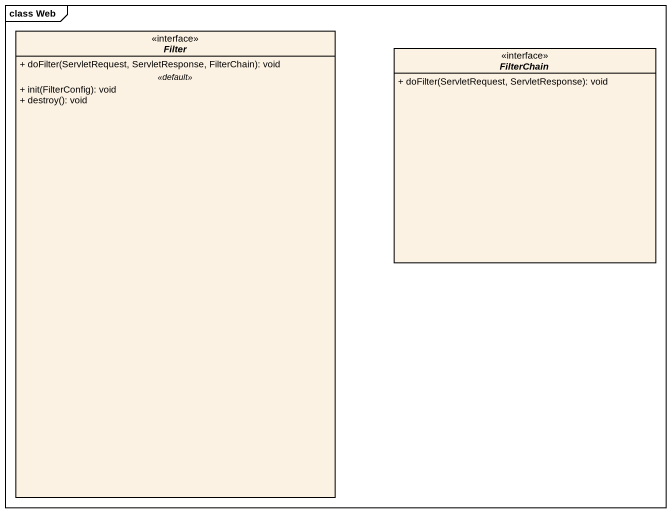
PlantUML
@startuml
mainframe class Web
hide circle
hide empty members
skinparam classAttributeIconSize 0
interface Filter <<interface>> {
  + doFilter(ServletRequest, ServletResponse, FilterChain): void
  .. <<default>> ..
  + init(FilterConfig): void
  + destroy(): void
}
interface FilterChain <<interface>> {
  + doFilter(ServletRequest, ServletResponse): void
}
@enduml
